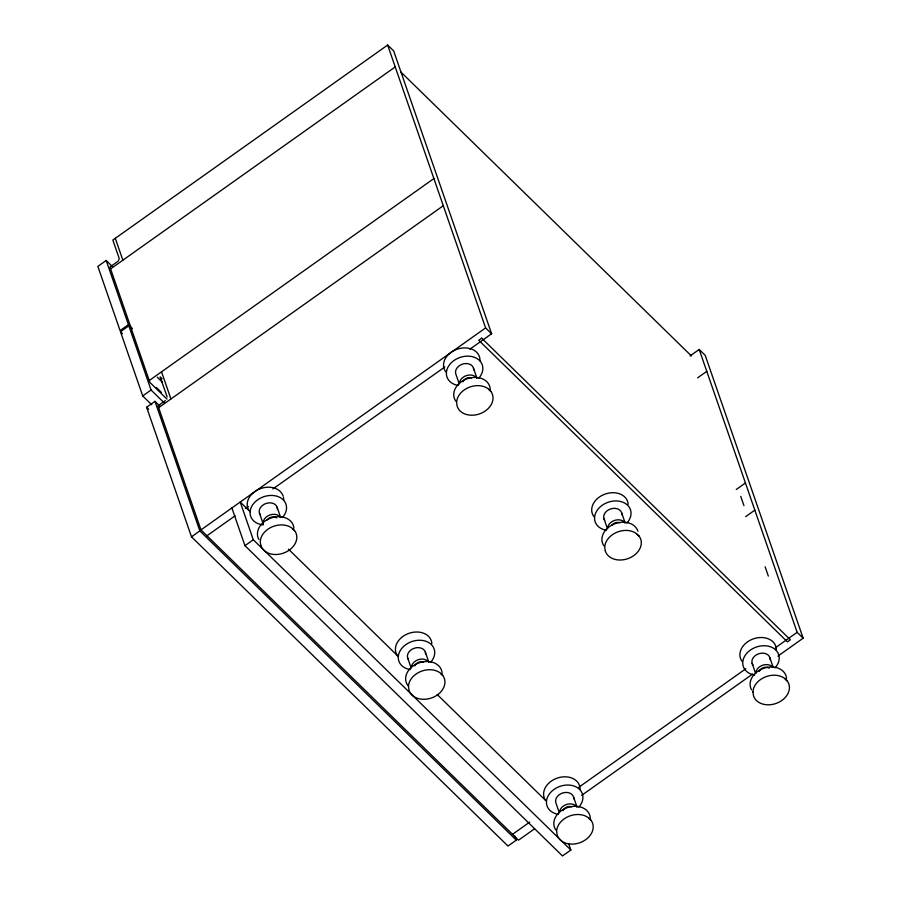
<?xml version="1.0" encoding="UTF-8"?>
<svg xmlns="http://www.w3.org/2000/svg" width="901" height="901" viewBox="0 0 901 901"><rect width="100%" height="100%" fill="white"/><g stroke="black" fill="none" stroke-linecap="round" stroke-linejoin="round"><path stroke-width="1.35" d="M118.853 260.006L119.112 258.17L112.839 240.06L387.655 45.05L393.647 50.907L491.608 333.775L469.793 349.25M117.918 261.279L118.448 260.671M106.194 260.468L97.849 266.392L120.081 330.599L128.426 324.687L106.194 260.468L112.22 266.358M117.31 261.797L109.945 267.023L149.904 382.429L166.989 399.12M110.598 268.903L395.224 66.922M151.751 404.774L142.718 395.944L120.475 331.737L128.82 325.813L131.839 328.752M149.251 380.537L433.888 178.567M142.718 395.944L151.053 390.02L128.82 325.813M514.944 836.173L516.318 840.137L507.973 846.05L191.496 536.816L146.626 407.263L154.972 401.339L159.995 406.25M165.367 400.585L158.002 405.81L200.979 529.889L518.514 840.171L534.586 828.774M158.655 407.691L443.292 205.721M200.979 529.889L485.605 327.919L387.655 45.05M191.496 536.816L199.831 530.892L154.972 401.339M206.971 535.757L235.093 515.8M245.41 508.479L248.293 506.441M272.913 488.961L444.79 366.989M568.587 843.527L570.84 850.026L562.494 855.95L244.948 545.668L253.294 539.755L240.229 502.037L250.287 511.858M690.042 355.963L699.199 349.464L705.201 355.332L803.151 638.19L777.901 656.108M697.622 377.846L706.778 371.347M736.275 489.48L745.431 482.981M745.679 516.633L754.835 510.135M512.523 834.315L529.732 822.095M578.859 787.237L745.837 668.745M775.344 647.808L797.148 632.333L699.199 349.464M581.641 795.38L752.65 674.027M488.826 389.412L490.842 391.383A18.662 14.247 -19.1 0 1 481.325 413.21A18.662 14.247 -19.1 0 1 457.111 406.092L456.604 402.375A18.606 14.213 -19.1 0 1 468.329 387.61A18.606 14.213 -19.1 0 1 488.038 388.669L490.842 391.383M637.018 534.214L639.034 536.185L636.241 533.46A18.606 14.213 -19.1 0 0 616.509 532.412A18.606 14.213 -19.1 0 0 604.729 547.177L605.269 550.894M785.199 679.005L787.226 680.976A18.662 14.247 -19.1 0 1 777.698 702.814A18.662 14.247 -19.1 0 1 753.484 695.685L752.977 691.968M292.532 528.707L294.548 530.678L291.766 527.952A18.606 14.213 -19.1 0 0 272.023 526.905A18.606 14.213 -19.1 0 0 260.243 541.67L260.794 545.398M440.724 673.509L442.74 675.48A18.662 14.247 -19.1 0 1 433.212 697.306A18.662 14.247 -19.1 0 1 409.009 690.177L408.491 686.461M588.905 818.299L590.921 820.27L588.139 817.545A18.606 14.213 -19.1 0 0 568.407 816.497A18.606 14.213 -19.1 0 0 556.615 831.263L557.167 834.99A18.662 14.247 -19.1 0 0 581.404 842.108A18.662 14.247 -19.1 0 0 591.011 820.225M400.821 71.979L691.439 355.963M485.605 327.919L491.608 333.775M797.148 632.333L803.151 638.19M787.226 680.976L784.433 678.25A18.606 14.213 -19.1 0 0 764.701 677.203A18.606 14.213 -19.1 0 0 752.921 691.968M128.426 324.687L132.447 328.606M120.475 331.737L122.491 333.697M162.135 378.882L160.119 376.922L167.169 396.958M157.27 377.204L162.293 382.114M156.29 387.419L161.313 392.329M151.053 390.02L164.117 402.781M442.74 675.48L439.947 672.754A18.606 14.213 -19.1 0 0 420.215 671.707A18.606 14.213 -19.1 0 0 408.435 686.472M146.626 407.263L148.642 409.223M288.466 549.171L398.005 656.198M437.188 694.491L545.713 800.527M253.294 539.755L570.84 850.026M199.831 530.892L516.318 840.137M740.735 496.383L743.944 505.675M765.107 566.763L768.328 576.066M769.837 657.674L772.923 666.582M752.11 663.361L755.646 673.543M621.656 512.872L625.181 523.064M603.929 518.559L607.454 528.752M473.464 368.081L476.989 378.262M459.262 383.95L455.737 373.769A9.325 7.129 -19.1 0 1 463.722 363.79A9.325 7.129 -19.1 0 1 473.712 369.939M573.543 796.968L577.068 807.15M559.341 812.837L555.816 802.656A9.325 7.129 -19.1 0 1 563.789 792.677A9.325 7.129 -19.1 0 1 573.791 798.827M425.362 652.166L428.887 662.359M407.635 657.854L411.16 668.046M277.17 507.376L280.695 517.557M259.443 513.063L263.407 524.517M231.895 507.95L244.948 545.668M115.294 238.326L122.863 260.198M161.527 371.831L170.931 398.985M607.646 528.155A9.325 7.129 -19.1 0 1 614.685 520.361A9.325 7.129 -19.1 0 1 624.798 522.648M604.751 520.249A9.325 7.129 -19.1 0 1 610.72 508.896A9.325 7.129 -19.1 0 1 621.904 514.741M606.441 530.239A18.662 14.247 -19.1 0 1 596.496 511.363A18.662 14.247 -19.1 0 1 622.737 502.15A18.662 14.247 -19.1 0 1 626.893 523.064M593.86 516.543A18.662 14.247 -19.1 0 1 605.033 494.108A18.662 14.247 -19.1 0 1 628.155 504.256M639.113 536.129A18.662 14.247 -19.1 0 1 629.517 558.012A18.662 14.247 -19.1 0 1 605.303 550.883M604.075 546.029A18.662 14.247 -19.1 0 1 613.727 524.202A18.662 14.247 -19.1 0 1 637.919 531.275M611.723 525.351A6.059 4.629 -19.1 0 1 619.865 522.726M411.352 667.45A9.325 7.129 -19.1 0 1 418.391 659.656A9.325 7.129 -19.1 0 1 428.504 661.942M408.457 659.543A9.325 7.129 -19.1 0 1 414.426 648.191A9.325 7.129 -19.1 0 1 425.61 654.036M410.146 669.544A18.662 14.247 -19.1 0 1 400.202 650.657A18.662 14.247 -19.1 0 1 426.432 641.456A18.662 14.247 -19.1 0 1 430.588 662.359M397.566 655.838A18.662 14.247 -19.1 0 1 408.739 633.403A18.662 14.247 -19.1 0 1 431.861 643.551M407.781 685.323A18.662 14.247 -19.1 0 1 419.72 662.629A18.662 14.247 -19.1 0 1 442.087 674.308M414.787 665.862A6.059 4.629 -19.1 0 1 423.571 662.021M759.273 671.358A6.059 4.629 -19.1 0 1 769.263 668.148M755.826 672.957A9.325 7.129 -19.1 0 1 762.877 665.152A9.325 7.129 -19.1 0 1 772.979 667.45M752.943 665.039A9.325 7.129 -19.1 0 1 758.912 653.698A9.325 7.129 -19.1 0 1 770.096 659.532M754.633 675.04A18.662 14.247 -19.1 0 1 744.688 656.165A18.662 14.247 -19.1 0 1 770.918 646.952A18.662 14.247 -19.1 0 1 775.074 667.866M742.052 661.345A18.662 14.247 -19.1 0 1 753.991 638.651A18.662 14.247 -19.1 0 1 776.358 650.331M751.569 689.772A18.662 14.247 -19.1 0 1 764.206 668.137A18.662 14.247 -19.1 0 1 786.55 678.543M459.454 383.364A9.325 7.129 -19.1 0 1 466.504 375.559A9.325 7.129 -19.1 0 1 476.606 377.857M458.26 385.448A18.662 14.247 -19.1 0 1 448.315 366.572A18.662 14.247 -19.1 0 1 474.545 357.359A18.662 14.247 -19.1 0 1 478.701 378.274M445.68 371.741A18.662 14.247 -19.1 0 1 457.618 349.047A18.662 14.247 -19.1 0 1 479.985 360.727M455.883 401.238A18.662 14.247 -19.1 0 1 467.822 378.544A18.662 14.247 -19.1 0 1 490.189 390.223M462.9 381.765A6.059 4.629 -19.1 0 1 471.685 377.924M267.237 519.854A6.059 4.629 -19.1 0 1 276.596 517.85M263.16 522.659A9.325 7.129 -19.1 0 1 270.21 514.854A9.325 7.129 -19.1 0 1 280.312 517.151M260.265 514.741A9.325 7.129 -19.1 0 1 266.234 503.4A9.325 7.129 -19.1 0 1 277.418 509.234M263.092 524.889A18.662 14.247 -19.1 0 1 251.672 506.486A18.662 14.247 -19.1 0 1 277.913 496.53A18.662 14.247 -19.1 0 1 282.407 517.568M283.511 497.498A18.662 14.247 -19.1 0 1 283.68 500.021M248.687 509.989A18.662 14.247 -19.1 0 1 259.781 488.894A18.662 14.247 -19.1 0 1 283.218 496.293M294.627 530.633A18.662 14.247 -19.1 0 1 285.031 552.504A18.662 14.247 -19.1 0 1 260.817 545.387M258.902 539.474A18.662 14.247 -19.1 0 1 271.528 517.838A18.662 14.247 -19.1 0 1 293.884 528.245M559.532 812.252A9.325 7.129 -19.1 0 1 566.583 804.447A9.325 7.129 -19.1 0 1 576.685 806.744M558.338 814.335A18.662 14.247 -19.1 0 1 548.382 795.459A18.662 14.247 -19.1 0 1 574.624 786.246A18.662 14.247 -19.1 0 1 578.78 807.161M545.758 800.64A18.662 14.247 -19.1 0 1 557.696 777.946A18.662 14.247 -19.1 0 1 580.064 789.625M555.962 830.125A18.662 14.247 -19.1 0 1 567.9 807.431A18.662 14.247 -19.1 0 1 590.268 819.11M562.979 810.652A6.059 4.629 -19.1 0 1 571.763 806.812M481.675 338.145L478.724 340.24L787.451 641.895L790.391 639.8L481.675 338.145"/></g></svg>
